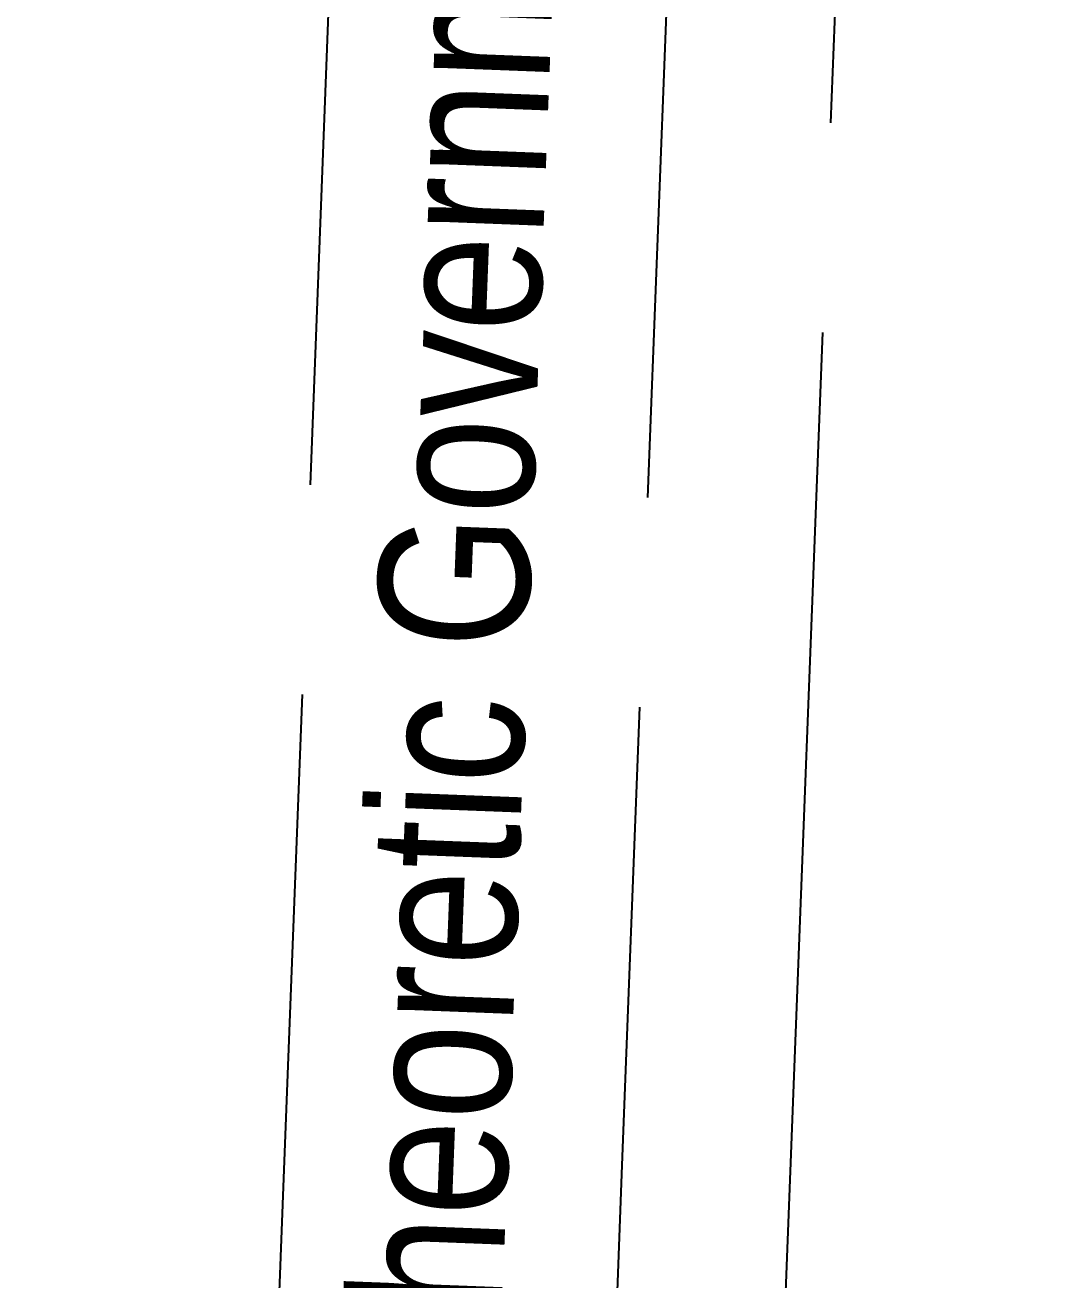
# Model space of a CAD drawing. Extents: x 327443 to 331974, y 6141950 to 6143778.
# Drawn here: x 330695.7 to 330756.7, y 6142439.4 to 6142514.2 of the extents above; entities that cross this region are included whole.
import ezdxf
from ezdxf.enums import TextEntityAlignment as Align

# ---------------------------------------------------------------- set-up
doc = ezdxf.new("R2010")
doc.units = 0
doc.header["$LTSCALE"] = 5
doc.linetypes.add('foc-UNSURVEYED', pattern=[12.5, 10, -2.5])
doc.layers.add('L-ROAD-T', color=7, linetype='Continuous')
doc.layers.add('L-USEC', color=7, linetype='foc-UNSURVEYED')
doc.styles.add('80L', font='ARIALN.TTF', dxfattribs={"height": 10})

msp = doc.modelspace()

# ---------------------------------------------------------------- linework, layer by layer
at = {"layer": 'L-USEC', "flags": 128}
for points in [[(330726.594, 6142849.019), (330711.148, 6142447.028)], [(330746.697, 6142848.263), (330731.25, 6142446.256)], [(330741.296, 6142445.895), (330756.742, 6142847.885)], [(330711.148, 6142447.028), (330695.702, 6142045.038)], [(330731.25, 6142446.256), (330715.804, 6142044.265)], [(330725.851, 6142043.904), (330741.296, 6142445.895)]]:
    msp.add_lwpolyline(points, dxfattribs=at)

# ---------------------------------------------------------------- texts
at = {"layer": 'L-ROAD-T', "style": '80L'}
msp.add_text('30.18 Theoretic Government Road Allowance', height=8.9992, rotation=87.79801, dxfattribs=at).set_placement((330722.263, 6142506.817), align=Align.MIDDLE_CENTER)

doc.saveas('drawing.dxf')
